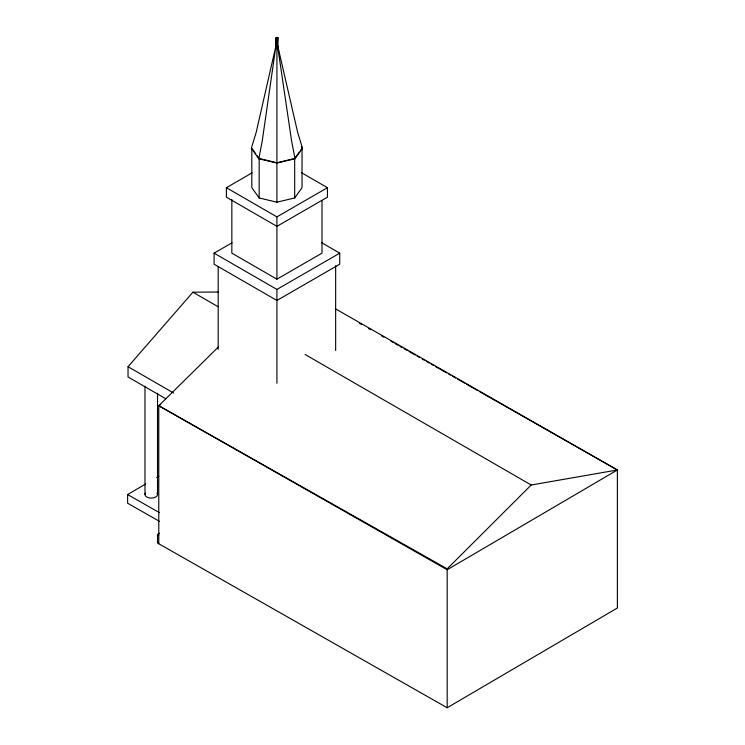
<?xml version="1.0" encoding="UTF-8"?>
<svg xmlns="http://www.w3.org/2000/svg" width="745" height="745" viewBox="0 0 745 745"><rect width="100%" height="100%" fill="white"/><g stroke="black" fill="none" stroke-linecap="round" stroke-linejoin="round"><path stroke-width="1.12" d="M277.671 37.427L277.671 46.181L276.917 46.367L275.855 45.752L275.855 37.865L276.917 37.25L277.978 37.865L276.917 38.479L276.917 202.202L259.167 197.956L251.81 187.703L251.81 148.274L255.824 153.861M258.822 158.722L251.326 148.274L256.15 132.498L275.957 45.752L262.24 140.973L258.822 158.722L276.917 163.043L295.02 158.722L302.517 148.274L297.683 132.498L277.606 45.352L278.621 51.06M275.631 48.779L276.032 46.497M277.978 37.865L277.606 46.143L291.602 140.973L295.02 158.722M276.917 202.202L294.675 197.956L294.675 158.517L299.36 151.999M300.691 150.136L302.032 148.274L302.032 187.703L294.675 197.956M165.688 398.705L128.038 376.97L128.038 366.717L192.918 292.189L218.108 292.04M447.177 707.75L617.372 607.995L617.372 469.983L531.194 485.004L447.177 568.854L447.177 707.75L157.54 543.049L157.54 534.379L159.514 533.224M158.778 543.757L158.778 405.746L218.322 347.04M159.402 521.323L127.628 503.229L127.628 494.55L145.694 483.961M156.729 477.498L158.741 476.325M335.297 308.728L617.372 469.983L447.177 569.739L158.778 405.746L160.78 404.591M301.697 172.821L327.455 187.703L327.455 197.164L276.917 226.34L226.378 197.164L226.378 187.703L252.145 172.821M321.803 242.796L339.748 253.16L339.748 264.196L276.917 300.468L214.085 264.196L214.085 253.151L232.04 242.796M226.378 187.703L276.917 216.879L327.455 187.703M231.844 199.446L231.844 253.151L276.917 279.179L321.998 253.151L321.998 200.591M214.085 253.151L276.917 289.433L339.748 253.16M278.034 162.503L294.675 158.517M275.855 37.865L276.917 38.479M276.237 46.143L276.917 46.311M257.155 155.724L259.167 158.517L275.808 162.503M158.778 405.746L447.177 568.854M359.584 323.414L361.604 324.559M368.682 328.582L370.703 329.737M381.822 336.06L383.843 337.206M390.92 341.229L392.941 342.383M394.962 343.529L397.998 345.252M400.018 346.406L402.039 347.552M404.06 348.707L407.096 350.429M409.117 351.575L415.179 355.02M417.2 356.175L419.23 357.321M422.257 359.053L424.278 360.198M426.298 361.344L429.334 363.076M431.355 364.221L433.376 365.367M435.406 366.521L446.525 372.845M448.546 373.99L450.567 375.145M452.588 376.29L455.623 378.013M457.644 379.168L464.722 383.191M466.743 384.336L477.862 390.659M479.882 391.814L617.372 469.983M157.54 534.379L158.778 535.078M127.628 494.55L159.402 512.644M305.068 354.452L531.194 485.004M192.918 292.189L218.183 306.782M128.038 366.717L173.622 393.034M301.269 146.532L302.517 148.274M335.65 265.648L335.65 350.485M276.917 216.879L276.917 279.179M276.917 289.433L276.917 383.237M276.171 38.293L276.171 46.181M259.167 158.517L259.167 197.956M218.183 266.812L218.183 349.321M157.53 393.258L157.53 494.475M144.977 386.273L144.977 494.475M157.055 493.088A6.277 3.623 0 0 1 151.254 498.098A6.277 3.623 0 0 1 145.452 493.088"/></g></svg>
